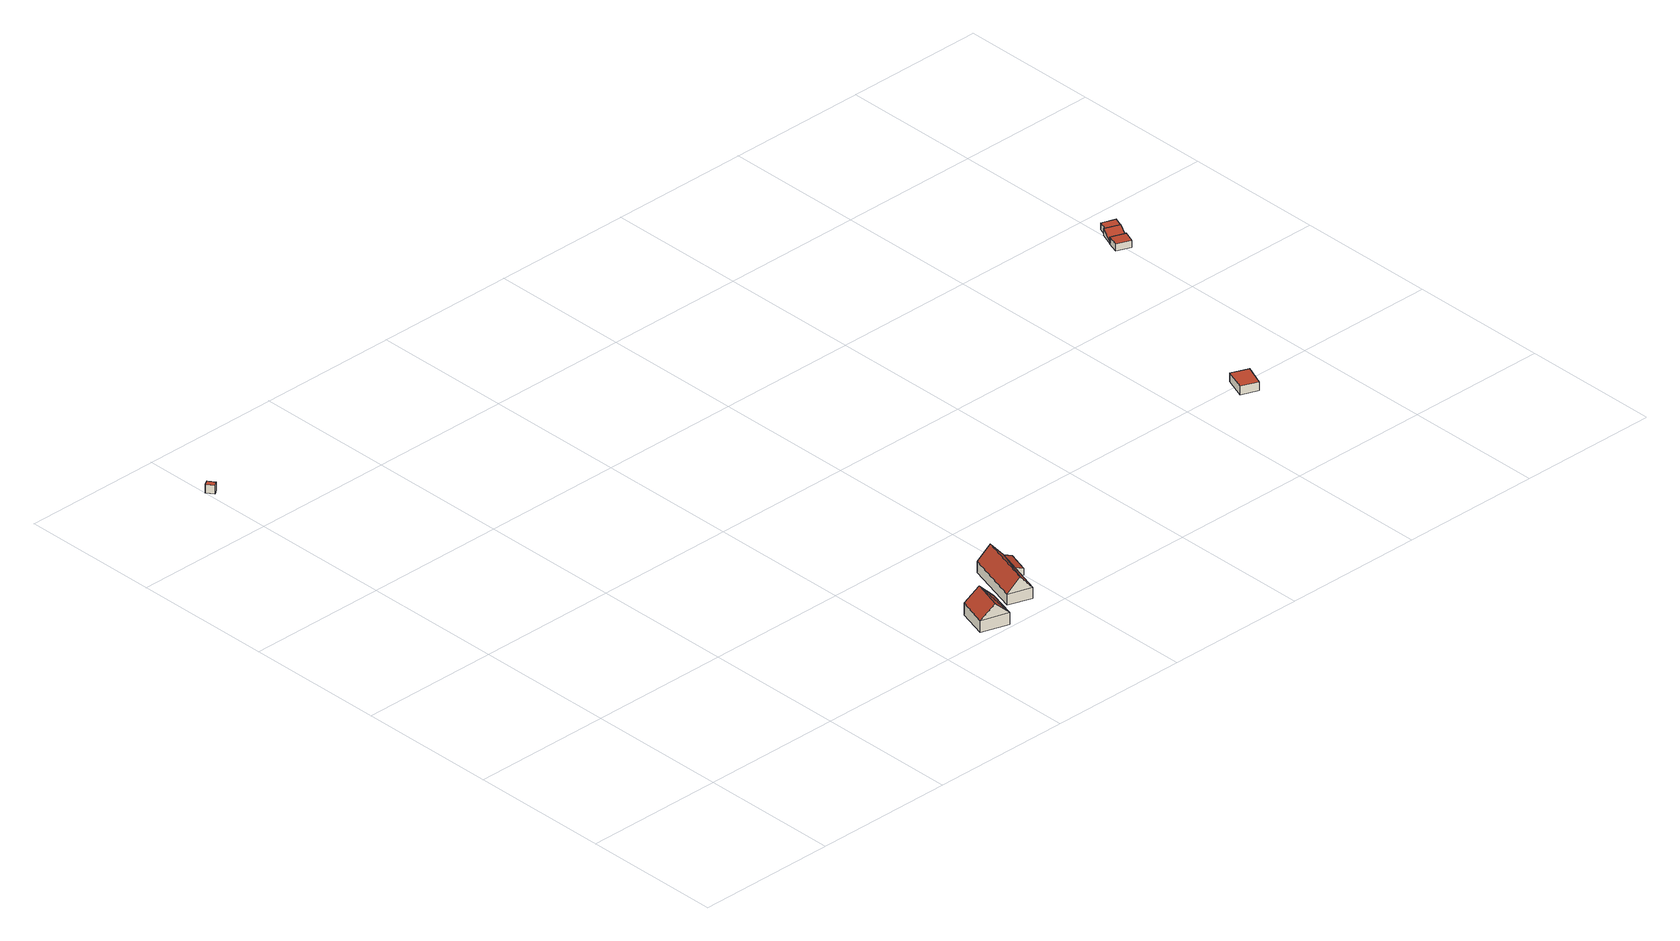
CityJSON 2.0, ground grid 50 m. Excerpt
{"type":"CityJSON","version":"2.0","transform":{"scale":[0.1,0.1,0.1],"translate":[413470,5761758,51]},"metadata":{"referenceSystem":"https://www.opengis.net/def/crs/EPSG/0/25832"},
"CityObjects":{
"building1":{"type":"Building","attributes":{"Gemeindeschluessel":"05570044","Geometrietyp2DReferenz":"3000","function":"51009_1610","roofType":"1000","measuredHeight":3.05},"geometry":[{"type":"Solid","lod":"2","boundaries":[[[[0,1,2,3]],[[4,5,1,0]],[[6,7,5,4]],[[3,2,7,6]],[[4,0,3,6]],[[1,5,7,2]]]],"semantics":{"surfaces":[{"type":"WallSurface"},{"type":"RoofSurface"},{"type":"GroundSurface"}],"values":[[0,0,0,0,1,2]]}}]},
"building2":{"type":"Building","attributes":{"Gemeindeschluessel":"05570044","Geometrietyp2DReferenz":"3000","function":"31001_9998","roofType":"5000","measuredHeight":9.15},"geometry":[{"type":"Solid","lod":"2","boundaries":[[[[8,9,10,11]],[[12,13,9,8]],[[14,15,13,12]],[[16,17,15,14]],[[11,10,17,16]],[[18,16,14,19]],[[8,11,18]],[[12,8,18]],[[18,19,12]],[[12,19,14]],[[16,18,11]],[[9,13,15,17,10]]]],"semantics":{"surfaces":[{"type":"WallSurface"},{"type":"RoofSurface"},{"type":"GroundSurface"}],"values":[[0,0,0,0,0,1,1,1,1,0,0,2]]}}]},
"building3":{"type":"Building","attributes":{"Gemeindeschluessel":"05570044","Geometrietyp2DReferenz":"3000","function":"31001_1000","roofType":"5000","measuredHeight":9.04},"address":[{"country":"Germany","locality":"Telgte","thoroughfareNumber":"18","thoroughfareName":"Lauheide"}],"geometry":[{"type":"Solid","lod":"2","boundaries":[[[[20,21,22,23]],[[24,25,21,20]],[[26,27,25,24]],[[23,22,27,26]],[[28,26,24,29]],[[23,28,29]],[[29,20,23]],[[26,28,23]],[[20,29,24]],[[21,25,27,22]]]],"semantics":{"surfaces":[{"type":"WallSurface"},{"type":"RoofSurface"},{"type":"GroundSurface"}],"values":[[0,0,0,0,1,1,1,0,0,2]]}}]},
"building4":{"type":"Building","attributes":{"Gemeindeschluessel":"05570044","Geometrietyp2DReferenz":"3000","function":"51009_1610","roofType":"2100","measuredHeight":3.75},"geometry":[{"type":"Solid","lod":"2","boundaries":[[[[30,31,32,33]],[[34,35,31,30]],[[36,37,35,34]],[[33,32,37,36]],[[34,30,33,36]],[[31,35,37,32]]]],"semantics":{"surfaces":[{"type":"WallSurface"},{"type":"RoofSurface"},{"type":"GroundSurface"}],"values":[[0,0,0,0,1,2]]}}]},
"building5":{"type":"Building","attributes":{"Gemeindeschluessel":"05570044","Geometrietyp2DReferenz":"3000","function":"31001_2700","roofType":"1000","measuredHeight":3.32},"geometry":[{"type":"Solid","lod":"2","boundaries":[[[[38,39,40,41]],[[42,43,39,38]],[[44,45,43,42]],[[41,40,45,44]],[[42,38,41,44]],[[39,43,45,40]]]],"semantics":{"surfaces":[{"type":"WallSurface"},{"type":"RoofSurface"},{"type":"GroundSurface"}],"values":[[0,0,0,0,1,2]]}}]},
"building6":{"type":"Building","attributes":{"Gemeindeschluessel":"05570044","Geometrietyp2DReferenz":"3000","function":"31001_1310","roofType":"1000","measuredHeight":2.6},"geometry":[{"type":"Solid","lod":"2","boundaries":[[[[46,47,48,49]],[[50,51,47,46]],[[52,53,51,50]],[[49,48,53,52]],[[50,46,49,52]],[[47,51,53,48]]]],"semantics":{"surfaces":[{"type":"WallSurface"},{"type":"RoofSurface"},{"type":"GroundSurface"}],"values":[[0,0,0,0,1,2]]}}]},
"building7":{"type":"Building","attributes":{"Gemeindeschluessel":"05570044","Geometrietyp2DReferenz":"3000","function":"51009_1610","roofType":"2100","measuredHeight":2.79},"geometry":[{"type":"Solid","lod":"2","boundaries":[[[[54,55,56,57]],[[58,59,55,54]],[[60,61,59,58]],[[62,63,61,60]],[[64,65,63,62]],[[57,56,65,64]],[[62,60,58,54,57,64]],[[55,59,61,63,65,56]]]],"semantics":{"surfaces":[{"type":"WallSurface"},{"type":"RoofSurface"},{"type":"GroundSurface"}],"values":[[0,0,0,0,0,0,1,2]]}}]},
"building8":{"type":"Building","attributes":{"Gemeindeschluessel":"05570044","Geometrietyp2DReferenz":"3000","function":"31001_9998","roofType":"1000","measuredHeight":2.59},"geometry":[{"type":"Solid","lod":"2","boundaries":[[[[66,67,59,68]],[[69,70,67,66]],[[71,61,70,69]],[[68,59,61,71]],[[69,66,68,71]],[[67,70,61,59]]]],"semantics":{"surfaces":[{"type":"WallSurface"},{"type":"RoofSurface"},{"type":"GroundSurface"}],"values":[[0,0,0,0,1,2]]}}]}
},
"vertices":[
[37,2247,31],[37,2247,0],[19,2272,0],[19,2272,31],[20,2235,31],[20,2235,0],[2,2261,31],[2,2261,0],
[1297,100,53],[1297,100,9],[1300,108,9],[1300,108,53],[1268,1,53],[1268,1,9],[1171,31,53],[1171,31,9],[1205,138,53],[1205,138,9],[1253,123,100],[1219,16,100],
[1423,61,48],[1423,61,8],[1486,259,8],[1486,259,48],[1339,87,48],[1339,87,8],[1401,285,48],[1401,285,8],[1444,272,98],[1382,74,98],
[1462,183,47],[1462,183,9],[1492,173,9],[1492,173,34],[1486,259,47],[1486,259,9],[1516,250,34],[1516,250,9],
[2713,532,34],[2713,532,1],[2685,456,1],[2685,456,34],[2773,507,34],[2773,507,1],[2743,433,34],[2743,433,1],
[3034,1328,28],[3034,1328,2],[2983,1348,2],[2983,1348,28],[3018,1287,28],[3018,1287,2],[2967,1306,28],[2967,1306,2],
[3000,1394,30],[3000,1394,3],[2983,1348,3],[2983,1348,10],[3005,1392,30],[3005,1392,3],[3053,1374,30],[3053,1374,3],[3036,1328,10],[3036,1328,3],[3034,1328,10],[3034,1328,3],
[3017,1425,28],[3017,1425,3],[3005,1392,28],[3066,1407,28],[3066,1407,3],[3053,1374,28]
]}
